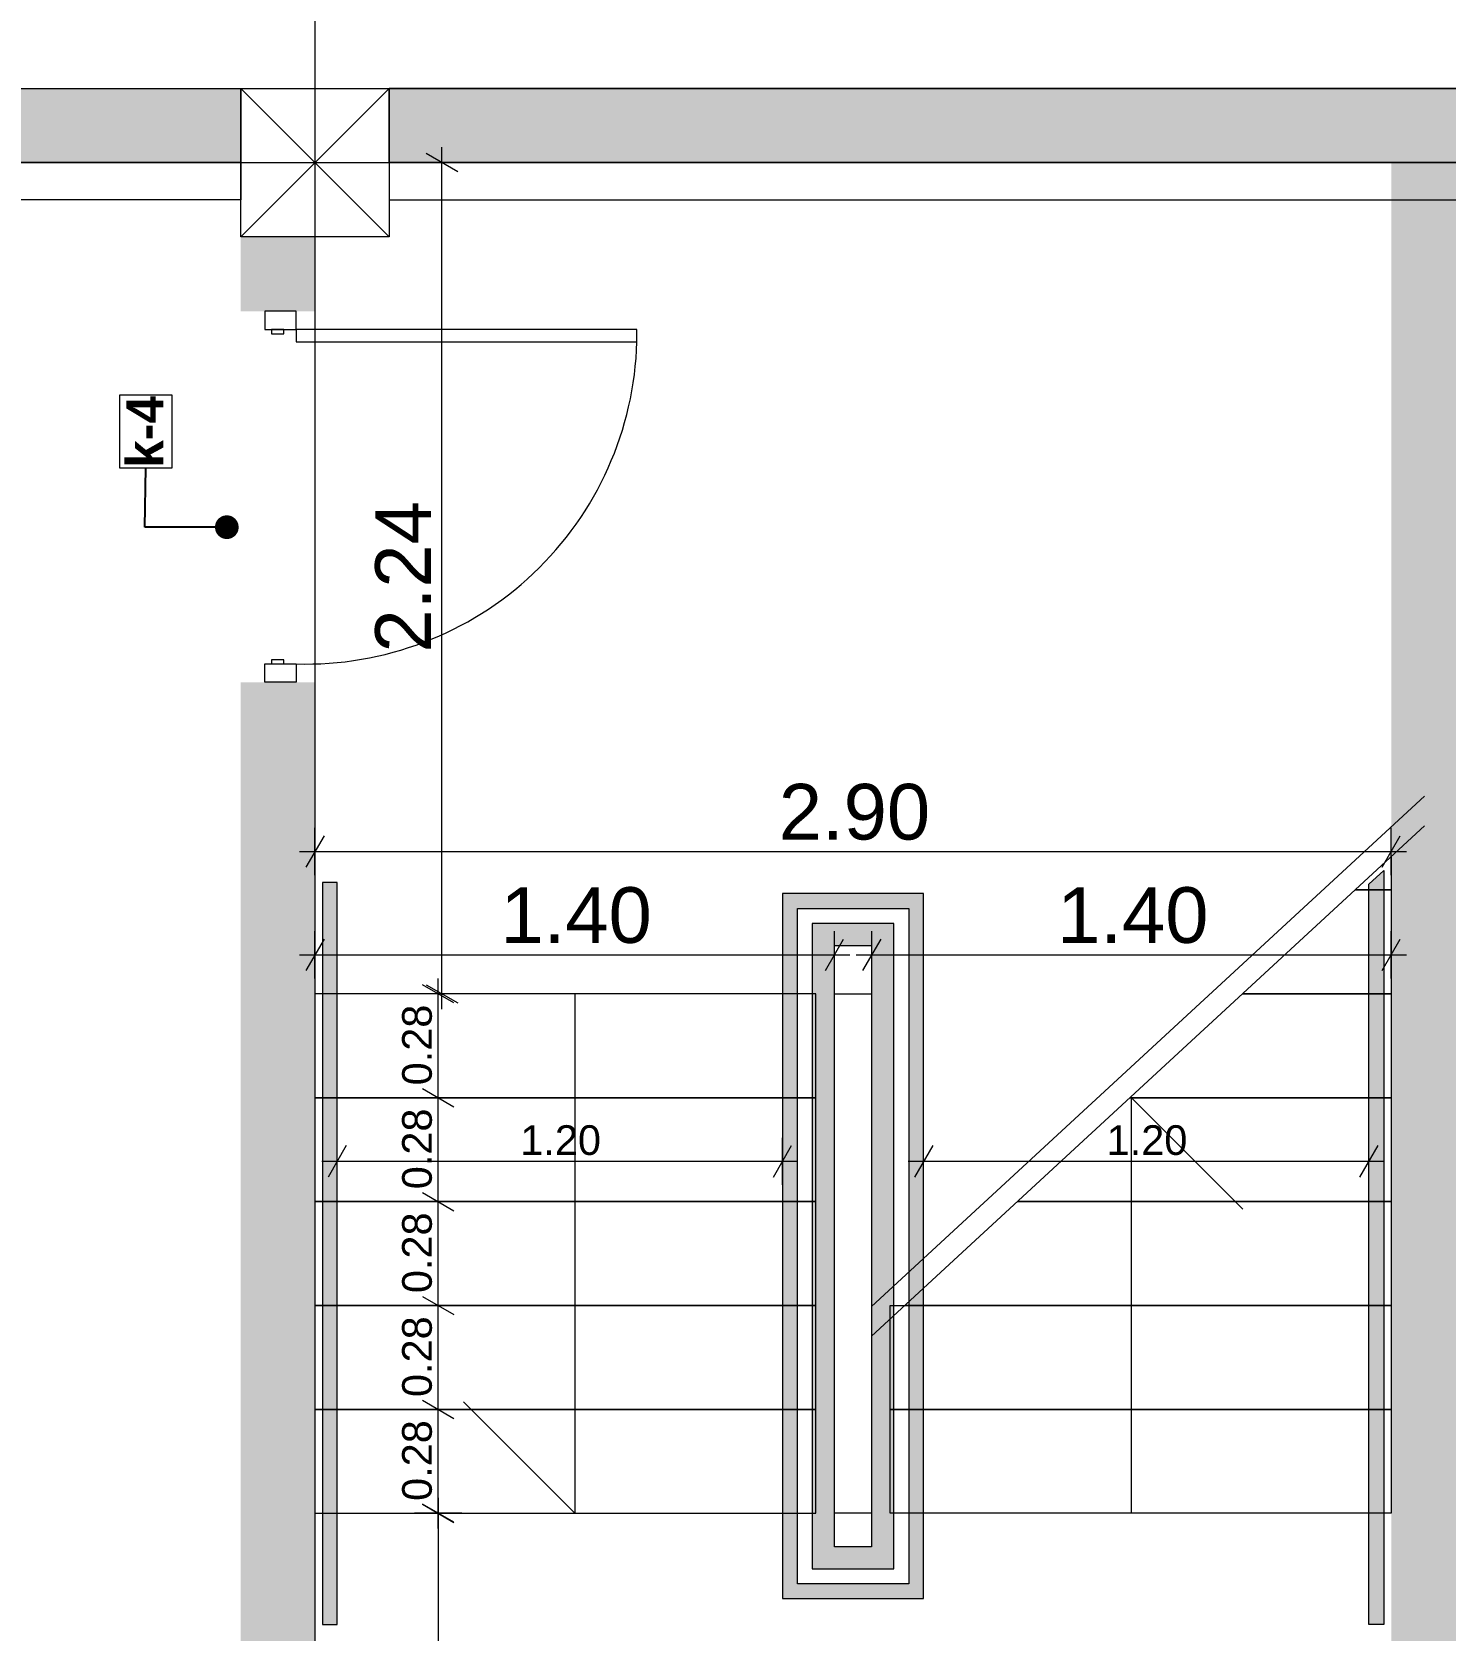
# Model space of a CAD drawing. Header units: millimetres. Extents: x 475206255 to 476720147, y 4620882299 to 4621447368.
# Drawn here: x 475260157 to 475263964, y 4620951369 to 4620955676 of the extents above; entities that cross this region are included whole.
import ezdxf

# ---------------------------------------------------------------- set-up
doc = ezdxf.new("R2010")
doc.units = ezdxf.units.MM
doc.header["$MEASUREMENT"] = 0
doc.set_wipeout_variables(frame=1)
for name, color, linetype, lineweight in [('2D Drafting - General_Pen_No__1_Pen_No__7', 7, 'Continuous', 0), ('2D Drafting - General_Pen_No__1_Pen_No__7_Pen_No__7', 7, 'Continuous', 0), ('2D Drafting - General_Pen_No__250_Pen_No__7_Pen_No__154', 154, 'Continuous', 0), ('2D Drafting - General_Pen_No__250_Pen_No__7_Pen_No__250', 7, 'Continuous', 0), ('2D Drafting - General_Pen_No__250_Pen_No__7_Pen_No__7', 7, 'Continuous', 0), ('Doors_Pen_No__7_Pen_No__7_Pen_No__7', 7, 'Continuous', 0), ('gegmebi_Pen_No__7_Pen_No__7', 7, 'Continuous', 0), ('New_2D Drafting - General_Pen_No__1', 1, 'Continuous', 0), ('New_2D Drafting - General_Pen_No__250_Pen_No__7_Pen_No__154', 154, 'Continuous', 0), ('New_2D Drafting - General_Pen_No__4', 7, 'Continuous', 0), ('New_Annotation - Label_Pen_No__1', 1, 'Continuous', 0), ('New_shenobebi_Pen_No__7', 7, 'Continuous', 0), ('zoma_Pen_No__1', 1, 'Continuous', 0), ('zoma_Pen_No__142', 142, 'Continuous', 0), ('zoma_Pen_No__5_Pen_No__5', 5, 'Continuous', 0)]:
    doc.layers.add(name, color=color, linetype=linetype, lineweight=lineweight)
doc.layers.add('zoma', color=7, linetype='Continuous')
doc.styles.add('GENERATED_STYLE_2', font='arial.ttf')
doc.styles.add('GENERATED_STYLE_5', font='')
doc.styles.get('GENERATED_STYLE_5').set_extended_font_data('Avaza', bold=True)
doc.dimstyles.new('GENERATED_STYLE__10', dxfattribs={"dimtxt": 500, "dimasz": 228, "dimexe": 0.18, "dimexo": 3, "dimgap": 0, "dimtad": 1, "dimlfac": 0.001, "dimzin": 0, "dimdsep": 46, "dimtxsty": 'GENERATED_STYLE_2', "dimblk": 'ARROWHEAD_2', "dimblk1": 'ARROWHEAD_2', "dimblk2": 'ARROWHEAD_2', "dimcen": 0.09, "dimclrd": 1, "dimclre": 1, "dimclrt": 1, "dimadec": 0, "dimazin": 0, "dimtfac": 1, "dimtdec": 4, "dimtmove": 0, "dimatfit": 3, "dimfxl": 1, "dimtolj": 1, "dimtzin": 0, "dimarcsym": 0})
doc.dimstyles.new('GENERATED_STYLE__17', dxfattribs={"dimtxt": 80.000001, "dimasz": 64.421331, "dimexe": 0.18, "dimexo": 3, "dimgap": 0, "dimtad": 1, "dimlfac": 0.001, "dimzin": 0, "dimdsep": 46, "dimtxsty": 'GENERATED_STYLE_2', "dimblk": 'ARROWHEAD_2', "dimblk1": 'ARROWHEAD_2', "dimblk2": 'ARROWHEAD_2', "dimcen": 0.09, "dimclrd": 142, "dimclre": 142, "dimclrt": 142, "dimadec": 0, "dimazin": 0, "dimtfac": 1, "dimtdec": 4, "dimtmove": 0, "dimatfit": 3, "dimfxl": 1, "dimtolj": 1, "dimtzin": 0, "dimarcsym": 0})
doc.dimstyles.new('GENERATED_STYLE__20', dxfattribs={"dimtxt": 80.000001, "dimasz": 64.421331, "dimexe": 0.18, "dimexo": 3, "dimgap": 0, "dimtad": 1, "dimtih": 1, "dimtoh": 1, "dimlfac": 0.001, "dimzin": 0, "dimdsep": 46, "dimtxsty": 'GENERATED_STYLE_2', "dimblk": 'ARROWHEAD_2', "dimblk1": 'ARROWHEAD_2', "dimblk2": 'ARROWHEAD_2', "dimcen": 0.09, "dimclrd": 142, "dimclre": 142, "dimclrt": 142, "dimadec": 0, "dimazin": 0, "dimtfac": 1, "dimtdec": 4, "dimtmove": 0, "dimatfit": 3, "dimfxl": 1, "dimtolj": 1, "dimtzin": 0, "dimarcsym": 0})
doc.dimstyles.new('GENERATED_STYLE__3', dxfattribs={"dimtxt": 200, "dimasz": 64.421331, "dimexe": 0.18, "dimexo": 3, "dimgap": 0, "dimtad": 1, "dimtih": 1, "dimtoh": 1, "dimlfac": 0.001, "dimzin": 0, "dimdsep": 46, "dimtxsty": 'GENERATED_STYLE_2', "dimblk": 'ARROWHEAD_2', "dimblk1": 'ARROWHEAD_2', "dimblk2": 'ARROWHEAD_2', "dimcen": 0.09, "dimclrd": 142, "dimclre": 142, "dimclrt": 142, "dimadec": 0, "dimazin": 0, "dimtfac": 1, "dimtdec": 4, "dimtmove": 0, "dimatfit": 3, "dimfxl": 1, "dimtolj": 1, "dimtzin": 0, "dimarcsym": 0})
doc.dimstyles.new('GENERATED_STYLE__33', dxfattribs={"dimtxt": 0.18, "dimasz": 127.68, "dimexe": 0.18, "dimexo": 0.0625, "dimgap": 0, "dimtad": 0, "dimtih": 1, "dimtoh": 1, "dimdec": 4, "dimzin": 0, "dimdsep": 46, "dimcen": 0.09, "dimadec": 0, "dimazin": 0, "dimtfac": 1, "dimtdec": 4, "dimtmove": 0, "dimatfit": 3, "dimldrblk": 'ARROWHEAD_11', "dimfxl": 1, "dimtolj": 1, "dimtzin": 0, "dimarcsym": 0})
doc.dimstyles.new('GENERATED_STYLE__5', dxfattribs={"dimtxt": 150, "dimasz": 64.421331, "dimexe": 0.18, "dimexo": 3, "dimgap": 0, "dimtad": 1, "dimtih": 1, "dimtoh": 1, "dimlfac": 0.001, "dimzin": 0, "dimdsep": 46, "dimtxsty": 'GENERATED_STYLE_2', "dimblk": 'ARROWHEAD_2', "dimblk1": 'ARROWHEAD_2', "dimblk2": 'ARROWHEAD_2', "dimcen": 0.09, "dimclrd": 142, "dimclre": 142, "dimclrt": 142, "dimadec": 0, "dimazin": 0, "dimtfac": 1, "dimtdec": 4, "dimtmove": 0, "dimatfit": 3, "dimfxl": 1, "dimtolj": 1, "dimtzin": 0, "dimarcsym": 0})
doc.dimstyles.new('GENERATED_STYLE__7', dxfattribs={"dimtxt": 150, "dimasz": 64.421331, "dimexe": 0.18, "dimexo": 3, "dimgap": 0, "dimtad": 1, "dimlfac": 0.001, "dimzin": 0, "dimdsep": 46, "dimtxsty": 'GENERATED_STYLE_2', "dimblk": 'ARROWHEAD_2', "dimblk1": 'ARROWHEAD_2', "dimblk2": 'ARROWHEAD_2', "dimcen": 0.09, "dimclrd": 142, "dimclre": 142, "dimclrt": 142, "dimadec": 0, "dimazin": 0, "dimtfac": 1, "dimtdec": 4, "dimtmove": 0, "dimatfit": 3, "dimfxl": 1, "dimtolj": 1, "dimtzin": 0, "dimarcsym": 0})
doc.dimstyles.new('GENERATED_STYLE__9', dxfattribs={"dimtxt": 200, "dimasz": 64.421331, "dimexe": 0.18, "dimexo": 3, "dimgap": 0, "dimtad": 1, "dimlfac": 0.001, "dimzin": 0, "dimdsep": 46, "dimtxsty": 'GENERATED_STYLE_2', "dimblk": 'ARROWHEAD_2', "dimblk1": 'ARROWHEAD_2', "dimblk2": 'ARROWHEAD_2', "dimcen": 0.09, "dimclrd": 142, "dimclre": 142, "dimclrt": 142, "dimadec": 0, "dimazin": 0, "dimtfac": 1, "dimtdec": 4, "dimtmove": 0, "dimatfit": 3, "dimfxl": 1, "dimtolj": 1, "dimtzin": 0, "dimarcsym": 0})

# ---------------------------------------------------------------- blocks, each defined once
blk = doc.blocks.new('*D1095', base_point=(475826095.8, 4621095193.2))
at = {"layer": 'zoma_Pen_No__142', "color": 142, "linetype": 'Continuous', "lineweight": 0, "transparency": 16777216}
for p, q in [((475254619.4, 4620956409.5), (475254619.4, 4620956536.6)), ((475260719.4, 4620956409.5), (475260719.4, 4620956536.6)), ((475254643.8, 4620956515.5), (475254594.9, 4620956430.7)), ((475260743.8, 4620956515.5), (475260694.9, 4620956430.7)), ((475254619.4, 4620956473.1), (475260719.4, 4620956473.1))]:
    blk.add_line(p, q, dxfattribs=at)
at = {"layer": 'zoma_Pen_No__142', "color": 142, "lineweight": 0, "transparency": 16777216, "char_height": 200, "attachment_point": 7, "style": 'GENERATED_STYLE_2'}
for s, insert in [('\\A1;{\\pql;\\fArial|b0|i0|c204|p0;\\W1.000000;0.40}', (475254643.9, 4620956513.1)), ('\\A1;{\\pql;\\fArial|b0|i0|c204|p0;\\W1.000000;6.10}', (475257402.4, 4620956513.1)), ('\\A1;{\\pql;\\fArial|b0|i0|c204|p0;\\W1.000000;0.40}', (475260161, 4620956513.1))]:
    blk.add_mtext(s, dxfattribs=dict(at, insert=insert))
blk = doc.blocks.new('ARROWHEAD_2')
at = {"color": 0, "linetype": 'Continuous', "lineweight": 0}
for p, q in [((-0.378, -0.655), (0.378, 0.655)), ((0, 0), (-1, 0))]:
    blk.add_line(p, q, dxfattribs=at)
blk = doc.blocks.new('*D1096', base_point=(475826095.8, 4621095193.2))
at = {"layer": 'zoma_Pen_No__142', "color": 142, "linetype": 'Continuous', "lineweight": 0, "transparency": 16777216}
for p, q in [((475260719.4, 4620956409.5), (475260719.4, 4620956536.6)), ((475261119.4, 4620956409.5), (475261119.4, 4620956536.6)), ((475260743.8, 4620956515.5), (475260694.9, 4620956430.7)), ((475261143.8, 4620956515.5), (475261094.9, 4620956430.7)), ((475260719.4, 4620956473.1), (475261119.4, 4620956473.1))]:
    blk.add_line(p, q, dxfattribs=at)
blk = doc.blocks.new('*D1097', base_point=(475826095.8, 4621095193.2))
at = {"layer": 'zoma_Pen_No__142', "color": 142, "linetype": 'Continuous', "lineweight": 0, "transparency": 16777216}
for p, q in [((475261119.4, 4620956409.5), (475261119.4, 4620956536.6)), ((475267619.4, 4620956409.5), (475267619.4, 4620956536.6)), ((475261143.8, 4620956515.5), (475261094.9, 4620956430.7)), ((475267643.8, 4620956515.5), (475267594.9, 4620956430.7)), ((475261119.4, 4620956473.1), (475267619.4, 4620956473.1))]:
    blk.add_line(p, q, dxfattribs=at)
at = {"layer": 'zoma_Pen_No__142', "color": 142, "lineweight": 0, "transparency": 16777216, "char_height": 200, "attachment_point": 7, "style": 'GENERATED_STYLE_2'}
for s, insert in [('\\A1;{\\pql;\\fArial|b0|i0|c204|p0;\\W1.000000;6.50}', (475264102.4, 4620956513.1)), ('\\A1;{\\pql;\\fArial|b0|i0|c204|p0;\\W1.000000;0.40}', (475267061, 4620956513.1))]:
    blk.add_mtext(s, dxfattribs=dict(at, insert=insert))
blk = doc.blocks.new('*D1123', base_point=(475826095.8, 4621095193.2))
at = {"layer": 'zoma_Pen_No__142', "color": 142, "linetype": 'Continuous', "lineweight": 0, "transparency": 16777216}
for p, q in [((475296909.3, 4620955123.9), (475296782.2, 4620955123.9)), ((475296803.4, 4620955148.3), (475296888.1, 4620955099.4)), ((475296845.8, 4620948123.9), (475296845.8, 4620955123.9)), ((475296803.4, 4620948148.3), (475296888.1, 4620948099.4)), ((475296909.3, 4620948123.9), (475296782.2, 4620948123.9))]:
    blk.add_line(p, q, dxfattribs=at)
at = {"layer": 'zoma_Pen_No__142', "color": 142, "lineweight": 0, "transparency": 16777216, "char_height": 200, "attachment_point": 7, "rotation": 90, "style": 'GENERATED_STYLE_2'}
for s, insert in [('\\A1;{\\pql;\\fArial|b0|i0|c204|p0;\\W1.000000;0.40}', (475296805.8, 4620954565.5)), ('\\A1;{\\pql;\\fArial|b0|i0|c204|p0;\\W1.000000;7.00}', (475296805.8, 4620951356.9))]:
    blk.add_mtext(s, dxfattribs=dict(at, insert=insert))
blk = doc.blocks.new('*D1124', base_point=(475826095.8, 4621095193.2))
at = {"layer": 'zoma_Pen_No__142', "color": 142, "linetype": 'Continuous', "lineweight": 0, "transparency": 16777216}
for p, q in [((475296888.1, 4620955499.4), (475296803.4, 4620955548.3)), ((475296845.8, 4620955523.9), (475296845.8, 4620955565.3)), ((475296909.3, 4620955523.9), (475296782.2, 4620955523.9)), ((475296845.8, 4620955123.9), (475296845.8, 4620955523.9)), ((475296909.3, 4620955123.9), (475296782.2, 4620955123.9)), ((475296803.4, 4620955148.3), (475296888.1, 4620955099.4))]:
    blk.add_line(p, q, dxfattribs=at)
blk = doc.blocks.new('*D1125', base_point=(475826095.8, 4621095193.2))
at = {"layer": 'zoma_Pen_No__142', "color": 142, "linetype": 'Continuous', "lineweight": 0, "transparency": 16777216}
for p, q in [((475297793.7, 4620955499.4), (475297708.9, 4620955548.3)), ((475297751.3, 4620955523.9), (475297751.3, 4620955565.3)), ((475297814.9, 4620955523.9), (475297687.8, 4620955523.9)), ((475297751.3, 4620940323.9), (475297751.3, 4620955523.9)), ((475297708.9, 4620940348.3), (475297793.7, 4620940299.4)), ((475297814.9, 4620940323.9), (475297687.8, 4620940323.9)), ((475297751.3, 4620940282.4), (475297751.3, 4620940323.9))]:
    blk.add_line(p, q, dxfattribs=at)
at = {"layer": 'zoma_Pen_No__142', "color": 142, "lineweight": 0, "transparency": 16777216, "insert": (475297711.3, 4620947580.7), "char_height": 200, "attachment_point": 7, "rotation": 90, "style": 'GENERATED_STYLE_2'}
blk.add_mtext('\\A1;{\\pql;\\fArial|b0|i0|c204|p0;\\W1.000000;15.20}', dxfattribs=at)
blk = doc.blocks.new('*D1138', base_point=(475826095.8, 4621095193.2))
at = {"layer": 'zoma_Pen_No__1', "color": 1, "linetype": 'Continuous', "lineweight": 0, "transparency": 16777216}
for p, q in [((475233219.4, 4620972225.3), (475233219.4, 4620972372)), ((475233369.4, 4620972138.7), (475233069.4, 4620972311.9)), ((475233444.4, 4620972225.3), (475232994.4, 4620972225.3)), ((475233219.4, 4620955523.9), (475233219.4, 4620972225.3)), ((475233069.4, 4620955610.5), (475233369.4, 4620955437.3)), ((475233444.4, 4620955523.9), (475232994.4, 4620955523.9)), ((475233219.4, 4620955377.2), (475233219.4, 4620955523.9))]:
    blk.add_line(p, q, dxfattribs=at)
at = {"layer": 'zoma_Pen_No__1', "color": 1, "lineweight": 0, "transparency": 16777216, "insert": (475233119.4, 4620963016.6), "char_height": 500, "attachment_point": 7, "rotation": 90, "style": 'GENERATED_STYLE_2'}
blk.add_mtext('\\A1;{\\pql;\\fArial|b0|i0|c204|p0;\\W1.000000;16.70}', dxfattribs=at)
blk = doc.blocks.new('*D1155', base_point=(475826095.8, 4621095193.2))
at = {"layer": 'zoma_Pen_No__142', "color": 142, "linetype": 'Continuous', "lineweight": 0, "transparency": 16777216}
for p, q in [((475261208.9, 4620951988.3), (475261293.7, 4620951939.3)), ((475261314.9, 4620951963.8), (475261187.7, 4620951963.8)), ((475261251.3, 4620951683.8), (475261251.3, 4620951963.8)), ((475261314.9, 4620951683.8), (475261187.7, 4620951683.8)), ((475261208.9, 4620951708.3), (475261293.7, 4620951659.3)), ((475261251.3, 4620951642.4), (475261251.3, 4620951683.8))]:
    blk.add_line(p, q, dxfattribs=at)
at = {"layer": 'zoma_Pen_No__142', "color": 142, "lineweight": 0, "transparency": 16777216, "insert": (475261235.3, 4620951717.1), "char_height": 80, "attachment_point": 7, "rotation": 90, "style": 'GENERATED_STYLE_2'}
blk.add_mtext('\\A1;{\\pql;\\fArial|b0|i0|c204|p0;\\W1.000000;0.28}', dxfattribs=at)
blk = doc.blocks.new('*D1156', base_point=(475826095.8, 4621095193.2))
at = {"layer": 'zoma_Pen_No__142', "color": 142, "linetype": 'Continuous', "lineweight": 0, "transparency": 16777216}
for p, q in [((475261314.9, 4620952243.8), (475261187.7, 4620952243.8)), ((475261208.9, 4620952268.3), (475261293.7, 4620952219.3)), ((475261251.3, 4620951963.8), (475261251.3, 4620952243.8)), ((475261208.9, 4620951988.3), (475261293.7, 4620951939.3)), ((475261314.9, 4620951963.8), (475261187.7, 4620951963.8))]:
    blk.add_line(p, q, dxfattribs=at)
at = {"layer": 'zoma_Pen_No__142', "color": 142, "lineweight": 0, "transparency": 16777216, "insert": (475261235.3, 4620951997.1), "char_height": 80, "attachment_point": 7, "rotation": 90, "style": 'GENERATED_STYLE_2'}
blk.add_mtext('\\A1;{\\pql;\\fArial|b0|i0|c204|p0;\\W1.000000;0.28}', dxfattribs=at)
blk = doc.blocks.new('*D1157', base_point=(475826095.8, 4621095193.2))
at = {"layer": 'zoma_Pen_No__142', "color": 142, "linetype": 'Continuous', "lineweight": 0, "transparency": 16777216}
for p, q in [((475261208.9, 4620952548.3), (475261293.7, 4620952499.3)), ((475261314.9, 4620952523.8), (475261187.7, 4620952523.8)), ((475261251.3, 4620952243.8), (475261251.3, 4620952523.8)), ((475261314.9, 4620952243.8), (475261187.7, 4620952243.8)), ((475261208.9, 4620952268.3), (475261293.7, 4620952219.3))]:
    blk.add_line(p, q, dxfattribs=at)
at = {"layer": 'zoma_Pen_No__142', "color": 142, "lineweight": 0, "transparency": 16777216, "insert": (475261235.3, 4620952277.1), "char_height": 80, "attachment_point": 7, "rotation": 90, "style": 'GENERATED_STYLE_2'}
blk.add_mtext('\\A1;{\\pql;\\fArial|b0|i0|c204|p0;\\W1.000000;0.28}', dxfattribs=at)
blk = doc.blocks.new('*D1158', base_point=(475826095.8, 4621095193.2))
at = {"layer": 'zoma_Pen_No__142', "color": 142, "linetype": 'Continuous', "lineweight": 0, "transparency": 16777216}
for p, q in [((475261314.9, 4620952803.8), (475261187.7, 4620952803.8)), ((475261208.9, 4620952828.3), (475261293.7, 4620952779.3)), ((475261251.3, 4620952523.8), (475261251.3, 4620952803.8)), ((475261208.9, 4620952548.3), (475261293.7, 4620952499.3)), ((475261314.9, 4620952523.8), (475261187.7, 4620952523.8))]:
    blk.add_line(p, q, dxfattribs=at)
at = {"layer": 'zoma_Pen_No__142', "color": 142, "lineweight": 0, "transparency": 16777216, "insert": (475261235.3, 4620952557.1), "char_height": 80, "attachment_point": 7, "rotation": 90, "style": 'GENERATED_STYLE_2'}
blk.add_mtext('\\A1;{\\pql;\\fArial|b0|i0|c204|p0;\\W1.000000;0.28}', dxfattribs=at)
blk = doc.blocks.new('*D1159', base_point=(475826095.8, 4621095193.2))
at = {"layer": 'zoma_Pen_No__142', "color": 142, "linetype": 'Continuous', "lineweight": 0, "transparency": 16777216}
for p, q in [((475261293.7, 4620953059.3), (475261208.9, 4620953108.3)), ((475261251.3, 4620953083.8), (475261251.3, 4620953125.3)), ((475261314.9, 4620953083.8), (475261187.7, 4620953083.8)), ((475261251.3, 4620952803.8), (475261251.3, 4620953083.8)), ((475261314.9, 4620952803.8), (475261187.7, 4620952803.8)), ((475261208.9, 4620952828.3), (475261293.7, 4620952779.3))]:
    blk.add_line(p, q, dxfattribs=at)
at = {"layer": 'zoma_Pen_No__142', "color": 142, "lineweight": 0, "transparency": 16777216, "insert": (475261235.3, 4620952837.1), "char_height": 80, "attachment_point": 7, "rotation": 90, "style": 'GENERATED_STYLE_2'}
blk.add_mtext('\\A1;{\\pql;\\fArial|b0|i0|c204|p0;\\W1.000000;0.28}', dxfattribs=at)
blk = doc.blocks.new('*D1160', base_point=(475826095.8, 4621095193.2))
at = {"layer": 'zoma_Pen_No__142', "color": 142, "linetype": 'Continuous', "lineweight": 0, "transparency": 16777216}
for p, q in [((475261251.3, 4620951725.4), (475261251.3, 4620951684)), ((475261187.7, 4620951684), (475261314.9, 4620951684)), ((475261293.7, 4620951659.5), (475261208.9, 4620951708.4)), ((475261251.3, 4620951684), (475261251.3, 4620950284)), ((475261208.9, 4620950308.4), (475261293.7, 4620950259.5)), ((475261187.7, 4620950284), (475261314.9, 4620950284)), ((475261251.3, 4620950284), (475261251.3, 4620950242.5))]:
    blk.add_line(p, q, dxfattribs=at)
at = {"layer": 'zoma_Pen_No__142', "color": 142, "lineweight": 0, "transparency": 16777216, "insert": (475261221.3, 4620950783.8), "char_height": 150, "attachment_point": 7, "rotation": 90, "style": 'GENERATED_STYLE_2'}
blk.add_mtext('\\A1;{\\pql;\\fArial|b0|i0|c204|p0;\\W1.000000;1.40}', dxfattribs=at)
blk = doc.blocks.new('*D1161', base_point=(475826095.8, 4621095193.2))
at = {"layer": 'zoma_Pen_No__142', "color": 142, "linetype": 'Continuous', "lineweight": 0, "transparency": 16777216}
for p, q in [((475260943.8, 4620953231.3), (475260894.9, 4620953146.5)), ((475260919.4, 4620953125.3), (475260919.4, 4620953252.4)), ((475262294.9, 4620953146.5), (475262343.8, 4620953231.3)), ((475262319.4, 4620953125.3), (475262319.4, 4620953252.4)), ((475260877.9, 4620953188.9), (475260919.4, 4620953188.9)), ((475260919.4, 4620953188.9), (475262319.4, 4620953188.9)), ((475262319.4, 4620953188.9), (475262360.8, 4620953188.9))]:
    blk.add_line(p, q, dxfattribs=at)
at = {"layer": 'zoma_Pen_No__142', "color": 142, "lineweight": 0, "transparency": 16777216, "insert": (475261419.2, 4620953218.9), "char_height": 150, "attachment_point": 7, "style": 'GENERATED_STYLE_2'}
blk.add_mtext('\\A1;{\\pql;\\fArial|b0|i0|c204|p0;\\W1.000000;1.40}', dxfattribs=at)
blk = doc.blocks.new('*D1162', base_point=(475826095.8, 4621095193.2))
at = {"layer": 'zoma_Pen_No__142', "color": 142, "linetype": 'Continuous', "lineweight": 0, "transparency": 16777216}
for p, q in [((475262443.8, 4620953231.3), (475262394.9, 4620953146.5)), ((475262419.4, 4620953125.3), (475262419.4, 4620953252.4)), ((475263794.9, 4620953146.5), (475263843.8, 4620953231.3)), ((475263819.4, 4620953125.3), (475263819.4, 4620953252.4)), ((475262377.9, 4620953188.9), (475262419.4, 4620953188.9)), ((475262419.4, 4620953188.9), (475263819.4, 4620953188.9)), ((475263819.4, 4620953188.9), (475263860.8, 4620953188.9))]:
    blk.add_line(p, q, dxfattribs=at)
at = {"layer": 'zoma_Pen_No__142', "color": 142, "lineweight": 0, "transparency": 16777216, "insert": (475262919.2, 4620953218.9), "char_height": 150, "attachment_point": 7, "style": 'GENERATED_STYLE_2'}
blk.add_mtext('\\A1;{\\pql;\\fArial|b0|i0|c204|p0;\\W1.000000;1.40}', dxfattribs=at)
blk = doc.blocks.new('*D1163', base_point=(475826095.8, 4621095193.2))
at = {"layer": 'zoma_Pen_No__142', "color": 142, "linetype": 'Continuous', "lineweight": 0, "transparency": 16777216}
for p, q in [((475260919.4, 4620953403.9), (475260919.4, 4620953531)), ((475263819.4, 4620953403.9), (475263819.4, 4620953531)), ((475260943.8, 4620953509.8), (475260894.9, 4620953425)), ((475263794.9, 4620953425), (475263843.8, 4620953509.8)), ((475260877.9, 4620953467.4), (475260919.4, 4620953467.4)), ((475260919.4, 4620953467.4), (475263819.4, 4620953467.4)), ((475263819.4, 4620953467.4), (475263860.8, 4620953467.4))]:
    blk.add_line(p, q, dxfattribs=at)
at = {"layer": 'zoma_Pen_No__142', "color": 142, "lineweight": 0, "transparency": 16777216, "insert": (475262169.2, 4620953497.4), "char_height": 150, "attachment_point": 7, "style": 'GENERATED_STYLE_2'}
blk.add_mtext('\\A1;{\\pql;\\fArial|b0|i0|c204|p0;\\W1.000000;2.90}', dxfattribs=at)
blk = doc.blocks.new('*D1164', base_point=(475826095.8, 4621095193.2))
at = {"layer": 'zoma_Pen_No__142', "color": 142, "linetype": 'Continuous', "lineweight": 0, "transparency": 16777216}
for p, q in [((475261304, 4620955299.4), (475261219.2, 4620955348.3)), ((475261261.6, 4620955323.9), (475261261.6, 4620955365.3)), ((475261325.1, 4620955323.9), (475261198, 4620955323.9)), ((475261261.6, 4620953083.8), (475261261.6, 4620955323.9)), ((475261219.2, 4620953108.3), (475261304, 4620953059.3)), ((475261325.1, 4620953083.8), (475261198, 4620953083.8)), ((475261261.6, 4620953042.4), (475261261.6, 4620953083.8))]:
    blk.add_line(p, q, dxfattribs=at)
at = {"layer": 'zoma_Pen_No__142', "color": 142, "lineweight": 0, "transparency": 16777216, "insert": (475261231.6, 4620954003.6), "char_height": 150, "attachment_point": 7, "rotation": 90, "style": 'GENERATED_STYLE_2'}
blk.add_mtext('\\A1;{\\pql;\\fArial|b0|i0|c204|p0;\\W1.000000;2.24}', dxfattribs=at)
blk = doc.blocks.new('*D1175', base_point=(475826095.8, 4621095193.2))
at = {"layer": 'zoma_Pen_No__142', "color": 142, "linetype": 'Continuous', "lineweight": 0, "transparency": 16777216}
for p, q in [((475261003.8, 4620952674.8), (475260954.9, 4620952590)), ((475260979.4, 4620952568.8), (475260979.4, 4620952696)), ((475262154.9, 4620952590), (475262203.8, 4620952674.8)), ((475262179.4, 4620952568.8), (475262179.4, 4620952696)), ((475260937.9, 4620952632.4), (475260979.4, 4620952632.4)), ((475260979.4, 4620952632.4), (475262179.4, 4620952632.4)), ((475262179.4, 4620952632.4), (475262220.8, 4620952632.4))]:
    blk.add_line(p, q, dxfattribs=at)
at = {"layer": 'zoma_Pen_No__142', "color": 142, "lineweight": 0, "transparency": 16777216, "insert": (475261472.6, 4620952648.4), "char_height": 80, "attachment_point": 7, "style": 'GENERATED_STYLE_2'}
blk.add_mtext('\\A1;{\\pql;\\fArial|b0|i0|c204|p0;\\W1.000000;1.20}', dxfattribs=at)
blk = doc.blocks.new('*D1176', base_point=(475826095.8, 4621095193.2))
at = {"layer": 'zoma_Pen_No__142', "color": 142, "linetype": 'Continuous', "lineweight": 0, "transparency": 16777216}
for p, q in [((475262583.8, 4620952674.8), (475262534.9, 4620952590)), ((475262559.4, 4620952568.8), (475262559.4, 4620952696)), ((475263734.9, 4620952590), (475263783.8, 4620952674.8)), ((475263759.4, 4620952568.8), (475263759.4, 4620952696)), ((475262517.9, 4620952632.4), (475262559.4, 4620952632.4)), ((475262559.4, 4620952632.4), (475263759.4, 4620952632.4)), ((475263759.4, 4620952632.4), (475263800.8, 4620952632.4))]:
    blk.add_line(p, q, dxfattribs=at)
at = {"layer": 'zoma_Pen_No__142', "color": 142, "lineweight": 0, "transparency": 16777216, "insert": (475263052.6, 4620952648.4), "char_height": 80, "attachment_point": 7, "style": 'GENERATED_STYLE_2'}
blk.add_mtext('\\A1;{\\pql;\\fArial|b0|i0|c204|p0;\\W1.000000;1.20}', dxfattribs=at)
blk = doc.blocks.new('*D1190', base_point=(475826095.8, 4621095193.2))
at = {"layer": 'zoma_Pen_No__142', "color": 142, "linetype": 'Continuous', "lineweight": 0, "transparency": 16777216}
for p, q in [((475254643.9, 4620938966.9), (475254595, 4620938882.2)), ((475254619.4, 4620938861), (475254619.4, 4620938988.1)), ((475260743.9, 4620938966.9), (475260695, 4620938882.2)), ((475260719.4, 4620938861), (475260719.4, 4620938988.1)), ((475254619.4, 4620938924.6), (475260719.4, 4620938924.6))]:
    blk.add_line(p, q, dxfattribs=at)
at = {"layer": 'zoma_Pen_No__142', "color": 142, "lineweight": 0, "transparency": 16777216, "char_height": 200, "attachment_point": 7, "style": 'GENERATED_STYLE_2'}
for s, insert in [('\\A1;{\\pql;\\fArial|b0|i0|c204|p0;\\W1.000000;0.40}', (475254643.9, 4620938964.6)), ('\\A1;{\\pql;\\fArial|b0|i0|c204|p0;\\W1.000000;6.10}', (475257402.5, 4620938964.6)), ('\\A1;{\\pql;\\fArial|b0|i0|c204|p0;\\W1.000000;0.40}', (475260161.1, 4620938964.6))]:
    blk.add_mtext(s, dxfattribs=dict(at, insert=insert))
blk = doc.blocks.new('*D1191', base_point=(475826095.8, 4621095193.2))
at = {"layer": 'zoma_Pen_No__142', "color": 142, "linetype": 'Continuous', "lineweight": 0, "transparency": 16777216}
for p, q in [((475260743.9, 4620938966.9), (475260695, 4620938882.2)), ((475260719.4, 4620938861), (475260719.4, 4620938988.1)), ((475261143.9, 4620938966.9), (475261095, 4620938882.2)), ((475261119.4, 4620938861), (475261119.4, 4620938988.1)), ((475260719.4, 4620938924.6), (475261119.4, 4620938924.6))]:
    blk.add_line(p, q, dxfattribs=at)
blk = doc.blocks.new('*D1192', base_point=(475826095.8, 4621095193.2))
at = {"layer": 'zoma_Pen_No__142', "color": 142, "linetype": 'Continuous', "lineweight": 0, "transparency": 16777216}
for p, q in [((475261143.9, 4620938966.9), (475261095, 4620938882.2)), ((475261119.4, 4620938861), (475261119.4, 4620938988.1)), ((475267643.9, 4620938966.9), (475267595, 4620938882.2)), ((475267619.4, 4620938861), (475267619.4, 4620938988.1)), ((475261119.4, 4620938924.6), (475267619.4, 4620938924.6))]:
    blk.add_line(p, q, dxfattribs=at)
at = {"layer": 'zoma_Pen_No__142', "color": 142, "lineweight": 0, "transparency": 16777216, "char_height": 200, "attachment_point": 7, "style": 'GENERATED_STYLE_2'}
for s, insert in [('\\A1;{\\pql;\\fArial|b0|i0|c204|p0;\\W1.000000;6.50}', (475264102.5, 4620938964.6)), ('\\A1;{\\pql;\\fArial|b0|i0|c204|p0;\\W1.000000;0.40}', (475267061.1, 4620938964.6))]:
    blk.add_mtext(s, dxfattribs=dict(at, insert=insert))
blk = doc.blocks.new('ARROWHEAD_11')
at = {"color": 0, "linetype": 'Continuous', "lineweight": 0}
blk.add_line((0, 0), (-1, 0), dxfattribs=at)
at = {"color": 0, "linetype": 'Continuous', "lineweight": 0, "const_width": 0.25, "flags": 128}
blk.add_lwpolyline([(-0.125, 0, 1), (0.125, 0, 1)], format="xyb", close=True, dxfattribs=at)

msp = doc.modelspace()

# ---------------------------------------------------------------- hatches: boundary and pattern name
at = {"layer": '2D Drafting - General_Pen_No__250_Pen_No__7_Pen_No__154', "linetype": 'Continuous', "lineweight": 0}
for points in [[(475254619.369, 4620955323.861), (475254619.369, 4620955523.861), (475260719.369, 4620955523.861), (475260719.369, 4620955323.861)], [(475261119.369, 4620955323.861), (475261119.369, 4620955523.861), (475267619.369, 4620955523.861), (475267619.369, 4620955323.861)]]:
    msp.add_hatch(color=154, dxfattribs=at).paths.add_polyline_path(points)
at = {"layer": '2D Drafting - General_Pen_No__250_Pen_No__7_Pen_No__7', "linetype": 'Continuous', "lineweight": 0}
for points in [[(475264019.369, 4620955323.861), (475264019.369, 4620952683.786), (475263819.369, 4620952683.786), (475263819.369, 4620955323.861)], [(475260719.369, 4620955123.861), (475260919.369, 4620955123.861), (475260919.369, 4620954923.449), (475260719.369, 4620954923.449)], [(475260719.369, 4620953923.449), (475260919.369, 4620953923.449), (475260919.369, 4620950083.786), (475260719.369, 4620950083.786)]]:
    msp.add_hatch(color=7, dxfattribs=at).paths.add_polyline_path(points)
at = {"layer": 'New_2D Drafting - General_Pen_No__1', "linetype": 'Continuous', "lineweight": 0}
for points in [[(475263799.369, 4620951383.818), (475263759.369, 4620951383.818), (475263759.369, 4620953379.408), (475263799.369, 4620953416.331)], [(475260939.369, 4620951383.818), (475260979.369, 4620951383.818), (475260979.369, 4620953384.023), (475260939.369, 4620953384.023)]]:
    msp.add_hatch(color=1, dxfattribs=at).paths.add_polyline_path(points)
h = msp.add_hatch(color=1, dxfattribs=at)
h.paths.add_polyline_path([(475262179.369, 4620951453.71), (475262559.369, 4620951453.71), (475262559.369, 4620951583.818), (475262559.369, 4620953353.725), (475262179.369, 4620953353.725)])
h.paths.add_polyline_path([(475262519.369, 4620951493.71), (475262219.369, 4620951493.71), (475262219.369, 4620953313.725), (475262519.369, 4620953313.725)], flags=0)
h = msp.add_hatch(color=1, dxfattribs=at)
h.paths.add_polyline_path([(475262259.369, 4620951533.71), (475262479.369, 4620951533.71), (475262479.369, 4620953273.725), (475262259.369, 4620953273.725)])
h.paths.add_polyline_path([(475262319.369, 4620951593.71), (475262319.369, 4620953213.725), (475262419.369, 4620953213.725), (475262419.369, 4620951593.71)], flags=0)
at = {"layer": 'New_2D Drafting - General_Pen_No__250_Pen_No__7_Pen_No__154', "linetype": 'Continuous', "lineweight": 0}
for points in [[(475263819.369, 4620952683.786), (475264019.369, 4620952683.786), (475266119.369, 4620952683.786), (475266119.369, 4620951883.786), (475265919.369, 4620951883.786), (475265919.369, 4620952483.786), (475264019.369, 4620952483.786), (475263819.369, 4620952483.786)], [(475263819.369, 4620952483.786), (475264019.369, 4620952483.786), (475264019.369, 4620950283.786), (475265919.369, 4620950283.786), (475265919.369, 4620950883.786), (475266119.369, 4620950883.786), (475266119.369, 4620950083.786), (475263819.369, 4620950083.786), (475263819.369, 4620950283.786)]]:
    msp.add_hatch(color=154, dxfattribs=at).paths.add_polyline_path(points)

# ---------------------------------------------------------------- linework, layer by layer
at = {"layer": '2D Drafting - General_Pen_No__1_Pen_No__7', "color": 7, "linetype": 'Continuous', "lineweight": 0}
for p, q in [((475260719.369, 4620955123.861), (475261119.369, 4620955523.861)), ((475261119.369, 4620955123.861), (475260719.369, 4620955523.861))]:
    msp.add_line(p, q, dxfattribs=at)
at = {"layer": '2D Drafting - General_Pen_No__1_Pen_No__7', "color": 7, "linetype": 'Continuous', "lineweight": 0, "flags": 128}
for points in [[(475260719.369, 4620955223.861), (475254619.369, 4620955223.861), (475254619.369, 4620955523.861), (475260719.369, 4620955523.861)], [(475261119.369, 4620955123.861), (475260719.369, 4620955123.861), (475260719.369, 4620955523.861), (475261119.369, 4620955523.861)], [(475261119.369, 4620955223.861), (475267619.369, 4620955223.861), (475267619.369, 4620955523.861), (475261119.369, 4620955523.861)]]:
    msp.add_lwpolyline(points, close=True, dxfattribs=at)
at = {"layer": '2D Drafting - General_Pen_No__1_Pen_No__7_Pen_No__7', "color": 7, "linetype": 'Continuous', "lineweight": 0}
msp.add_arc((475260893.897, 4620954865.726), 893.239, 268.396194, 358.396194, dxfattribs=at)
at = {"layer": '2D Drafting - General_Pen_No__250_Pen_No__7_Pen_No__250', "color": 7, "linetype": 'Continuous', "lineweight": 0, "flags": 128}
for points in [[(475254619.369, 4620955323.861), (475254619.369, 4620955523.861), (475260719.369, 4620955523.861), (475260719.369, 4620955323.861)], [(475261119.369, 4620955323.861), (475261119.369, 4620955523.861), (475267619.369, 4620955523.861), (475267619.369, 4620955323.861)]]:
    msp.add_lwpolyline(points, close=True, dxfattribs=at)
at = {"layer": 'Doors_Pen_No__7_Pen_No__7_Pen_No__7', "color": 7, "linetype": 'Continuous', "lineweight": 0, "flags": 128}
for points in [[(475260784.23, 4620954923.449), (475260784.23, 4620954874.06), (475260868.897, 4620954874.06), (475260868.897, 4620954923.449)], [(475260802.23, 4620954874.06), (475260802.23, 4620954862.949), (475260835.564, 4620954862.949), (475260835.564, 4620954874.06)], [(475260868.897, 4620954874.06), (475260868.897, 4620954840.726), (475261786.786, 4620954840.726), (475261786.786, 4620954874.06)], [(475260784.23, 4620953923.449), (475260784.23, 4620953972.838), (475260868.897, 4620953972.838), (475260868.897, 4620953923.449)], [(475260802.23, 4620953983.949), (475260802.23, 4620953972.838), (475260835.564, 4620953972.838), (475260835.564, 4620953983.949)]]:
    msp.add_lwpolyline(points, close=True, dxfattribs=at)
at = {"layer": 'gegmebi_Pen_No__7_Pen_No__7', "color": 7, "linetype": 'Continuous', "lineweight": 0, "flags": 128}
for points in [[(475263819.369, 4620953453.254), (475263819.369, 4620953363.818), (475263722.48, 4620953363.818)], [(475263722.48, 4620953363.818), (475263819.369, 4620953363.818), (475263819.369, 4620953083.818), (475263419.146, 4620953083.818)], [(475261619.369, 4620953083.818), (475261619.369, 4620951683.818), (475261319.369, 4620951983.818)], [(475263419.146, 4620953083.818), (475263819.369, 4620953083.818), (475263819.369, 4620952803.818), (475263115.813, 4620952803.818)], [(475263115.813, 4620952803.818), (475263819.369, 4620952803.818), (475263819.369, 4620952523.818), (475262812.48, 4620952523.818)], [(475263119.369, 4620951683.818), (475263119.369, 4620952803.818), (475263419.369, 4620952503.818)], [(475262812.48, 4620952523.818), (475263819.369, 4620952523.818), (475263819.369, 4620952243.818), (475262509.146, 4620952243.818)]]:
    msp.add_lwpolyline(points, dxfattribs=at)
for points in [[(475262269.369, 4620952803.818), (475262269.369, 4620953083.818), (475260919.369, 4620953083.818), (475260919.369, 4620952803.818)], [(475262419.369, 4620951683.818), (475262319.369, 4620951683.818), (475262319.369, 4620953083.818), (475262419.369, 4620953083.818)], [(475262269.369, 4620952523.818), (475262269.369, 4620952803.818), (475260919.369, 4620952803.818), (475260919.369, 4620952523.818)], [(475262269.369, 4620952243.818), (475262269.369, 4620952523.818), (475260919.369, 4620952523.818), (475260919.369, 4620952243.818)], [(475262269.369, 4620951963.818), (475262269.369, 4620952243.818), (475260919.369, 4620952243.818), (475260919.369, 4620951963.818)], [(475262469.369, 4620951963.818), (475262469.369, 4620952243.818), (475263819.369, 4620952243.818), (475263819.369, 4620951963.818)], [(475262269.369, 4620951683.818), (475262269.369, 4620951963.818), (475260919.369, 4620951963.818), (475260919.369, 4620951683.818)], [(475262469.369, 4620951683.818), (475262469.369, 4620951963.818), (475263819.369, 4620951963.818), (475263819.369, 4620951683.818)]]:
    msp.add_lwpolyline(points, close=True, dxfattribs=at)
at = {"layer": 'New_2D Drafting - General_Pen_No__4', "color": 7, "linetype": 'Continuous', "lineweight": 0, "flags": 128}
for points in [[(475263799.369, 4620951383.818), (475263759.369, 4620951383.818), (475263759.369, 4620953379.408), (475263799.369, 4620953416.331)], [(475260939.369, 4620951383.818), (475260979.369, 4620951383.818), (475260979.369, 4620953384.023), (475260939.369, 4620953384.023)], [(475262179.369, 4620951453.71), (475262559.369, 4620951453.71), (475262559.369, 4620951583.818), (475262559.369, 4620953353.725), (475262179.369, 4620953353.725)], [(475262519.369, 4620951493.71), (475262219.369, 4620951493.71), (475262219.369, 4620953313.725), (475262519.369, 4620953313.725)], [(475262259.369, 4620951533.71), (475262479.369, 4620951533.71), (475262479.369, 4620953273.725), (475262259.369, 4620953273.725)], [(475262319.369, 4620951593.71), (475262319.369, 4620953213.725), (475262419.369, 4620953213.725), (475262419.369, 4620951593.71)]]:
    msp.add_lwpolyline(points, close=True, dxfattribs=at)
at = {"layer": 'New_shenobebi_Pen_No__7', "color": 7, "linetype": 'Continuous', "lineweight": 0}
for points in [[(475262419.369, 4620952241.134), (475263909.369, 4620953616.519)], [(475262419.369, 4620952160.946), (475263909.369, 4620953536.331)]]:
    msp.add_lwpolyline(points, dxfattribs=at)
at = {"layer": 'zoma_Pen_No__5_Pen_No__5', "color": 5, "linetype": 'Continuous', "lineweight": 0}
for p, q in [((475260919.369, 4620957794.844), (475260919.369, 4620936919.852)), ((475229338.818, 4620955323.861), (475300766.425, 4620955323.861))]:
    msp.add_line(p, q, dxfattribs=at)

# ---------------------------------------------------------------- dimensions: what is measured, and where the dimension line sits
at = {"layer": 'zoma', "color": 142, "linetype": 'Continuous', "lineweight": 0}
for base, p1, p2, dimstyle, picture, middle in [((475260719.44, 4620938924.566), (475254619.44, 4620991489.778), (475260719.44, 4620991089.778), 'GENERATED_STYLE__3', '*D1190', (475257661.436, 4620939064.566)), ((475261119.44, 4620938924.566), (475260719.44, 4620991089.778), (475261119.44, 4620991489.778), 'GENERATED_STYLE__3', '*D1191', (475260420.019, 4620939064.566)), ((475267619.44, 4620938924.566), (475261119.44, 4620991489.778), (475267619.44, 4620991489.778), 'GENERATED_STYLE__3', '*D1192', (475264361.436, 4620939064.566)), ((475260719.369, 4620956473.075), (475254619.369, 4620955523.861), (475260719.369, 4620955523.861), 'GENERATED_STYLE__3', '*D1095', (475257661.365, 4620956613.075)), ((475267619.369, 4620956473.075), (475261119.369, 4620955523.861), (475267619.369, 4620955523.861), 'GENERATED_STYLE__3', '*D1097', (475264361.365, 4620956613.075)), ((475261119.369, 4620956473.075), (475260719.369, 4620955523.861), (475261119.369, 4620955523.861), 'GENERATED_STYLE__3', '*D1096', (475260419.948, 4620956613.075)), ((475263819.369, 4620953467.429), (475260919.369, 4620953788.441), (475263819.369, 4620953602.592), 'GENERATED_STYLE__5', '*D1163', (475262363.366, 4620953572.429)), ((475263819.369, 4620953188.873), (475262419.369, 4620953415.81), (475263819.369, 4620953463.309), 'GENERATED_STYLE__5', '*D1162', (475263113.366, 4620953293.873)), ((475262319.369, 4620953188.873), (475260919.369, 4620953339.285), (475262319.369, 4620953326.091), 'GENERATED_STYLE__5', '*D1161', (475261613.366, 4620953293.873)), ((475262179.369, 4620952632.398), (475260979.369, 4620953384.023), (475262179.369, 4620953353.725), 'GENERATED_STYLE__20', '*D1175', (475261576.167, 4620952688.398)), ((475263759.369, 4620952632.398), (475262559.369, 4620953353.725), (475263759.369, 4620953379.408), 'GENERATED_STYLE__20', '*D1176', (475263156.167, 4620952688.398))]:
    dim = msp.add_linear_dim(base=base, p1=p1, p2=p2, dimstyle=dimstyle, dxfattribs=at)
    dim.commit()
    dim.dimension.update_dxf_attribs({"geometry": picture, "text_midpoint": middle, "dimtype": 160})
at = {"layer": 'zoma', "color": 1, "linetype": 'Continuous', "lineweight": 0}
dim = msp.add_linear_dim(base=(475233219.362, 4620972225.292), p1=(475297119.369, 4620955523.861), p2=(475233219.362, 4620972225.292), angle=90, text='16.70', dimstyle='GENERATED_STYLE__10', dxfattribs=at)
dim.commit()
dim.dimension.update_dxf_attribs({"geometry": '*D1138', "text_midpoint": (475232869.362, 4620963854.144), "dimtype": 160, "text_rotation": 90})
at = {"layer": 'zoma', "color": 142, "linetype": 'Continuous', "lineweight": 0}
for base, p1, p2, angle, dimstyle, picture, middle in [((475296845.75, 4620955523.861), (475233219.369, 4620955123.861), (475233219.369, 4620955523.861), 90, 'GENERATED_STYLE__9', '*D1124', (475296705.75, 4620954824.44)), ((475297751.324, 4620955523.861), (475233219.369, 4620940323.861), (475233219.369, 4620955523.861), 90, 'GENERATED_STYLE__9', '*D1125', (475297611.324, 4620947915.688)), ((475261261.569, 4620955323.861), (475261251.305, 4620953083.818), (475263244.79, 4620955323.861), 90, 'GENERATED_STYLE__7', '*D1164', (475261156.569, 4620954197.836)), ((475296845.75, 4620955123.861), (475233219.369, 4620948123.861), (475233219.369, 4620955123.861), 90, 'GENERATED_STYLE__9', '*D1123', (475296705.75, 4620951615.857)), ((475261251.305, 4620953083.818), (475261836.445, 4620952803.818), (475261767.605, 4620953083.818), 90, 'GENERATED_STYLE__17', '*D1159', (475261195.305, 4620952940.616)), ((475261251.305, 4620952803.818), (475261836.445, 4620952523.818), (475261836.445, 4620952803.818), 90, 'GENERATED_STYLE__17', '*D1158', (475261195.305, 4620952660.616)), ((475261251.305, 4620952523.818), (475261796.289, 4620952243.818), (475261836.445, 4620952523.818), 90, 'GENERATED_STYLE__17', '*D1157', (475261195.305, 4620952380.616)), ((475261251.305, 4620952243.818), (475261813.499, 4620951963.818), (475261796.289, 4620952243.818), 90, 'GENERATED_STYLE__17', '*D1156', (475261195.305, 4620952100.616)), ((475261251.305, 4620951963.818), (475261888.075, 4620951683.818), (475261813.499, 4620951963.818), 90, 'GENERATED_STYLE__17', '*D1155', (475261195.305, 4620951820.616)), ((475261251.305, 4620950283.98), (475261251.305, 4620951683.98), (475261251.305, 4620950283.98), 270, 'GENERATED_STYLE__7', '*D1160', (475261146.305, 4620950977.977))]:
    dim = msp.add_linear_dim(base=base, p1=p1, p2=p2, angle=angle, dimstyle=dimstyle, dxfattribs=at)
    dim.commit()
    dim.dimension.update_dxf_attribs({"geometry": picture, "text_midpoint": middle, "dimtype": 160, "text_rotation": 90})

# ---------------------------------------------------------------- next in the draw order: wipeouts: each hides what was drawn before it
at = {"color": 1, "linetype": 'Continuous', "lineweight": 0, "ltscale": 23226651583.53581}
msp.add_wipeout([(475260534.208, 4620954501.717), (475260534.208, 4620954697.482), (475260393.031, 4620954697.482), (475260393.031, 4620954501.717)], dxfattribs=at).dxf.layer = 'New_Annotation - Label_Pen_No__1'

# ---------------------------------------------------------------- next in the draw order: linework, layer by layer
at = {"layer": 'New_Annotation - Label_Pen_No__1', "color": 1, "linetype": 'Continuous', "lineweight": 0, "flags": 128}
msp.add_lwpolyline([(475260534.208, 4620954501.717), (475260534.208, 4620954697.482), (475260393.031, 4620954697.482), (475260393.031, 4620954501.717), (475260534.208, 4620954501.717)], close=True, dxfattribs=at)

# ---------------------------------------------------------------- next in the draw order: texts
at = {"layer": 'New_Annotation - Label_Pen_No__1', "color": 1, "linetype": 'Continuous', "lineweight": 0, "insert": (475260460.873, 4620954501.717), "char_height": 100, "attachment_point": 4, "rotation": 90, "style": 'GENERATED_STYLE_5'}
msp.add_mtext('\\A1;{\\pql;\\fAvaza|b1|i0|c0|p0;\\W1.000000;k-\\fAvaza|b1|i0|c0|p0;\\W1.000000;4}', dxfattribs=at)

# ---------------------------------------------------------------- next in the draw order: leaders
at = {"layer": 'New_Annotation - Label_Pen_No__1', "color": 1, "linetype": 'Continuous', "lineweight": 0, "annotation_type": 0, "has_hookline": 1, "hookline_direction": 0, "text_width": 202.317, "horizontal_direction": (0, 1, 0)}
msp.add_leader([(475260681.811, 4620954341.433), (475260460.873, 4620954341.433), (475260463.619, 4620954501.717)], dimstyle='GENERATED_STYLE__33', dxfattribs=at)

doc.saveas('drawing.dxf')
